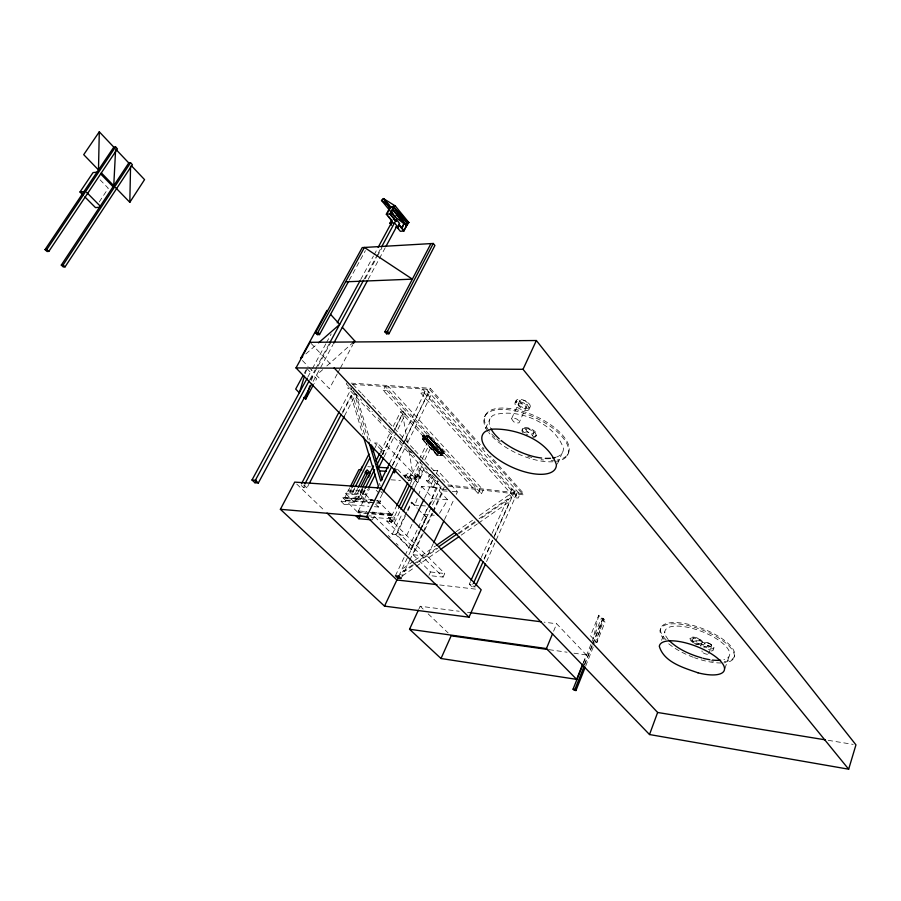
<?xml version="1.0" encoding="UTF-8"?>
<svg xmlns="http://www.w3.org/2000/svg" width="901" height="901" viewBox="0 0 901 901"><rect width="100%" height="100%" fill="white"/><g stroke="black" fill="none" stroke-linecap="round" stroke-linejoin="round"><path stroke-width="0.68" stroke-dasharray="4.5 3.38" d="M405.506 476.877L406.768 474.275A3.131 1.982 -43.8 0 1 408.784 473.16L409.978 473.228A3.131 1.982 -43.8 0 1 410.811 474.523L409.538 477.125A3.131 1.982 -43.8 0 1 407.534 478.24L406.328 478.172A3.131 1.982 -43.8 0 1 405.529 476.866M444.069 453.8L428.29 436.625C423.324 434.169 418.447 441.513 426.894 439.564L428.831 435.555L444.114 452.212L443.664 453.147L438.505 452.899L422.614 436.005L438.224 453.507L444.249 453.428L428.471 436.242L422.614 436.005L438.224 453.507L444.069 453.8L428.144 435.521L444.114 452.212L438.956 451.964L423.661 435.341L422.614 436.005L438.404 453.135L444.249 453.428L428.29 436.625L422.614 436.005L428.369 436.489L444.114 452.212M511.543 418.751L513.581 421.769L516.633 422.997L519.021 422.839L527.806 403.738C526.815 400.99 522.445 398.783 519.911 400.562L511.543 418.751C514.111 417.028 518.435 419.235 519.483 421.961L519.381 422.456M519.911 400.562L519.809 401.08C520.812 403.817 525.148 406.013 527.693 404.245M529.101 409.437L529.292 408.525A7.749 3.503 24.6 0 0 519.472 401.677A7.749 3.503 24.6 0 0 516.723 406.734A7.749 3.503 24.6 0 0 528.425 410.113L530.351 406.193A7.737 3.514 24.6 0 0 520.541 399.346A7.737 3.514 24.6 0 0 517.793 404.414A7.737 3.514 24.6 0 0 529.484 407.793L530.16 407.106M532.795 437.334A7.726 3.401 24.3 0 0 535.352 436.872L536.658 434.406A7.715 3.401 24.3 0 0 532.908 429.946L529.292 428.245A7.715 3.401 24.3 0 0 523.166 428.02L521.904 430.509A7.726 3.401 24.3 0 0 522.963 432.694M522.512 428.696L522.321 429.574A7.715 3.401 24.3 0 0 524.562 432.908M526.026 429.214L525.914 429.709C526.961 432.412 531.218 434.541 533.786 432.885L533.899 432.39C532.536 428.538 524.675 426.331 524.54 432.491C527.108 430.824 531.376 432.964 532.423 435.667M536.027 436.208L536.23 435.341A7.726 3.401 24.3 0 0 532.491 430.881L528.864 429.18M598.748 615.225L593.185 638.674L590.515 635.824L598.748 615.225L604.999 622.073L596.856 642.604L594.21 639.778M596.856 642.604L602.386 619.201L604.199 619.426L593.928 645.285M311.464 380.47L313.131 375.109L316.656 378.792L314.066 383.601M305.27 373.656L306.464 369.838M734.202 656.975L734.63 655.737M724.855 668.621L729.596 655.072M713.175 649.97L713.93 647.842M708.738 653.664L711.632 645.589L710.81 644.283M429.135 506.227L435.915 487.362L421.645 486.405L414.854 505.134L411.318 502.172L407.128 510.878M708.445 643.01C703.985 640.588 701.057 647.673 707.217 646.411A3.649 1.329 21.1 0 1 709.594 647.684L710.416 648.979A3.649 1.329 21.1 0 1 708.468 649.508M694.547 643.46C698.388 647.177 702.904 639.89 697.892 638.494C694.637 635.16 689.727 640.87 693.725 643.032M700.764 645.521L701.53 643.404M695.707 643.618A6.645 2.433 21.2 0 0 702.048 643.99L702.69 642.582A6.656 2.433 21.2 0 0 699.942 639.35L698.478 638.561A6.645 2.433 21.2 0 0 690.538 637.548A6.645 2.433 21.2 0 0 694.412 642.098A6.645 2.433 21.2 0 0 702.363 643.134L702.69 642.582M689.896 638.967L690.211 638.111M661.582 640.296L664.769 631.815A34.531 12.58 21.2 0 1 707.758 634.045A34.531 12.58 21.2 0 1 723.863 659.678M660.095 630.396L660.557 629.18M583.296 662.663L586.371 654.948L556.66 623.774L544.125 622.163M583.386 663.282L601.384 618.097L603.197 618.323L604.199 619.426M584.422 664.364L592.148 644.947M592.667 643.652L602.386 619.201M584.67 664.893L592.385 645.488M592.903 644.192L603.197 618.323M585.718 665.974L593.41 646.58M553.597 631.218L556.66 623.774M567.281 455.557L567.867 454.217M557.381 464.015L562.235 452.876M514.685 497.78L516.352 494.03L422.546 388.95L420.609 392.847L514.685 497.78L518.21 498.028L519.877 494.266L426.173 389.018L424.236 392.915L420.609 392.847M486.563 561.605L517.681 491.8L514.144 491.563L511.655 497.149L479.355 519.55M470.446 581.641L469.308 584.186L472.879 584.591L475.244 586.979L471.673 586.574L472.8 584.028M484.164 558.631L493.816 537.052M494.379 535.78L509.707 501.497L507.488 499.019L476.573 520.463M484.242 559.194L515.473 489.322L511.937 489.085L509.437 494.672L477.079 517.129M443.146 453.507L438.1 453.012L422.423 436.377L428.29 436.625L427.423 439.204L442.154 455.568L437.267 455.467L422.411 439.373L422.344 438.742L427.423 439.204L443.146 453.507L437.267 455.467L422.242 438.99L423.357 436.67L428.425 437.131L443.247 453.271L442.154 455.568L437.267 455.467L426.894 439.564L427.84 436.861M532.311 436.163L533.786 432.885M481.269 557.494L491.529 534.62M492.104 533.347L507.488 499.019M478.116 493.455L479.805 489.784L385.178 386.529L383.24 390.324L478.116 493.455L481.517 493.692L483.206 490.009L388.669 386.574L386.72 390.392L383.24 390.324M443.101 577.102L444.745 573.532L388.568 517.489L386.788 521.138L443.101 577.102L428.865 575.502L430.509 571.955L413.097 554.746L432.615 513.412M418.988 608.794L420.17 606.238L459.172 611.25M515.102 402.815L516.172 400.495M485.448 428.538L490.031 418.751M433.28 543.585L427.378 556.21L413.097 554.746M444.486 519.607L453.924 499.413M456.278 494.356L457.46 491.833L437.672 470.649L432.491 470.345M484.749 416.555L485.38 415.226M433.212 512.162L443.269 490.865L447.144 491.135M406.531 512.128L395.742 534.518L410.743 549.373L419.539 530.824M420.125 529.585L425.982 517.219L426.68 517.275L420.812 529.653M398.715 576.122L442.695 483.33M410.743 549.373L411.43 549.441L420.226 530.892M401.125 578.442L409.493 560.726M409.73 560.219L422.828 532.502M423.245 531.624L432.356 512.354M432.818 511.374L444.261 487.159M433.077 487.587L436.129 481.19L438.089 481.314L435.037 487.711L433.077 487.587L426.612 480.774L429.687 474.354L431.658 474.478M395.404 575.75L404.425 556.739M405.022 555.478L417.659 528.876M418.267 527.614L427.896 507.342M428.493 506.08L438.731 484.547M412.039 524.303L406.666 535.543L392.307 534.214L374.163 516.273L368.757 515.822M424.551 498.107L434.091 478.138M436.478 473.138L437.672 470.649M426.837 438.933L422.423 436.377L438.1 453.012L437.267 455.467M438.956 451.964L438.224 453.507L444.249 453.428L439.992 452.009L423.661 435.341L428.831 435.555M422.242 438.99L437.683 455.343L438.674 453.282L438.1 453.012M426.612 480.774L428.583 480.897L430.847 476.178M443.247 453.271L442.154 455.568L437.683 455.343M371.077 517.197L390.313 518.818L392.093 515.135L367.36 513.097M420.215 478.172L423.031 472.349L418.323 467.371L420.215 478.172L415.496 473.205M405.427 515.913L396.44 534.586L411.43 549.441M407.815 510.935L412.016 502.229M413.796 478.949L416.836 473.419L420.35 477.113L417.681 482.654L413.796 478.949L416.836 473.419M399.717 511.779L394.221 523.121L391.394 522.873L389.322 520.812L396.44 506.193M412.534 485.301L422.299 465.141M424.743 460.096L432.671 443.709L430.723 441.591L427.919 441.467L408.953 480.447M392.307 534.214L402.071 514.009M414.877 487.497L423.414 469.815L427.299 470.04M372.158 512.083L393.309 514.325L392.645 515.699L358.305 512.849L358.981 511.498L368.588 512.286M391.394 522.873L398.738 507.747M409.899 484.479L421.533 460.512M422.152 459.251L430.723 441.591M386.788 521.138L393.196 521.69L394.965 518.03L377.395 500.404L375.571 504.098L378.499 507.026L380.323 503.344L345.894 500.697L344.069 504.312L341.119 501.429L342.954 497.803L360.715 499.143L365.085 490.403M448.135 486.101L523.233 494.829L523.774 493.714L490.426 456.12M382.362 493.838L379.321 499.999L380.481 501.159L379.704 502.724L372.823 502.195M372.372 519.9L374.163 516.273M392.217 465.614L428.707 391.867L425.092 391.8L401.339 439.654M392.791 465.029L404.583 441.186M405.213 439.936L427.626 394.638L431.241 394.706L407.793 442.211M395.494 467.135L405.371 447.121M374.816 500.213L370.964 499.92L369.14 503.603L360.299 494.807L345.804 493.737L347.651 490.088L362.146 491.113L363.227 492.194L364.477 489.682M389.502 463.519L400.72 440.904M358.981 511.498L358.418 510.957L369.545 488.657M359.544 489.277L355.76 496.811L358.564 497.025L362.957 488.274M362.9 488.961L357.911 498.94L355.76 496.811M380.819 453.214L382.047 450.759L384.851 450.905L383.004 454.577M360.299 494.807L362.146 491.113M382.058 454.555L403.411 411.903L405.45 414.111L396.688 431.669M364.398 490.414L362.54 494.142L360.377 491.991L362.247 488.263M382.418 454.419L392.87 433.539M395.302 428.662L402.623 414.032L405.45 414.111M351.401 488.759L350.14 491.259L352.302 493.399L365.378 494.345L367.89 489.333M384.164 456.739L396.057 432.919M357.629 488.59L355.118 493.602L352.955 491.462L350.14 491.259M341.119 501.429L354.679 502.476L356.503 498.827L347.651 490.088M380.312 452.234L390.797 431.342M393.241 426.466L400.585 411.825L403.411 411.903M374.974 500.742L346.063 498.546L345.274 500.089L371.437 502.094M352.955 491.462L354.848 487.7M374.872 448L377.35 443.078L384.851 450.905M352.302 493.399L355.456 487.148M346.063 498.546L344.892 497.397L349.779 487.745M306.971 487.88L304.211 485.234L300.844 484.997L303.592 487.644L306.971 487.88L308.908 484.152M344.531 415.811L355.895 394.019L370.3 440.949M352.899 384.423L361.008 392.825M339.857 410.529L351.559 388.196M342.571 411.858L351.018 395.685L353.597 398.411L365.31 436.929M353.609 390.73L368.07 439.542M303.592 487.644L304.887 485.166M342.47 413.244L352.832 393.399M337.188 374.039L329.383 388.725L316.465 375.21L322.682 369.669M337.841 372.823L339.801 369.14M340.454 367.923L352.82 344.666M352.37 384.389L429.586 389.412L430.216 388.252L483.938 448.811M313.131 381.405L333.043 344.497M368.149 279.411L385.358 247.493M309.764 379.726L315.08 369.906M315.744 368.678L329.056 344.081M364.286 278.95L377.575 254.386M378.24 253.158L380.233 249.476M310.53 379.929L330.498 342.988M365.232 278.747L376.595 257.754M377.26 256.515L381.934 247.865M307.804 377.091L311.757 369.793M312.422 368.565L325.835 343.833M326.5 342.594L331.196 333.944M360.693 279.547L373.431 256.053M374.106 254.825L377.451 248.642M304.234 373.386L306.205 369.77M349.205 280.267L365.401 250.624M346.975 382.88L346.344 383.995L354.048 392.183M692.193 641.23L695.899 641.129L699.153 643.731M700.235 640.735L696.518 640.848L693.286 638.246M702.003 650.882L702.172 652.009M439.508 513.322L447.696 499.807L435.915 487.362M426.68 517.275L423.887 514.415L429.372 505.484M430.047 504.369L433.471 498.782L447.696 499.807M99.256 201.925L108.289 188.286L99.718 179.457M409.043 476.652L407.781 479.242A3.12 1.982 -43.8 0 0 408.626 480.526M438.674 453.282L437.109 455.073L423.256 436.917M522.096 429.631L522.749 428.966A7.726 3.401 24.3 0 1 528.864 429.169M536.444 435.273L535.78 435.938A7.715 3.401 24.3 0 1 533.223 436.411M326.826 365.964L352.708 342.842M305.844 353.935L317.479 343.788M413.536 561.21L401.981 569.229L404.38 571.549L415.913 563.553M414.685 560.411L435.487 545.983M456.289 531.556L472.462 520.327M412.478 564.927L399.886 573.655L401.486 575.21M413.615 564.127L436.512 548.247M458.26 533.167L475.435 521.251M417.062 562.753L437.83 548.349M458.586 533.955L478.206 520.35M402.285 575.976L414.989 567.168M416.149 566.369L439.249 550.353M461.199 535.126L477.372 523.92M478.521 523.121L509.707 501.497M422.344 438.742L426.894 439.564L441.738 455.681L442.267 455.332M439.992 452.009L438.505 452.899L400.585 411.825M416.352 476.201L415.034 477.857L415.766 479.647A1.757 1.171 -86 0 0 416.656 479.535L417.298 478.532A1.757 1.171 -86 0 0 417.287 477.192L417.129 476.809A1.757 1.171 -86 0 0 416.352 476.201L417.05 476.246A1.757 1.16 -86 0 1 417.839 476.843L417.996 477.226A1.757 1.16 -86 0 1 417.996 478.555L417.366 479.602A1.757 1.16 -86 0 1 416.476 479.67L415.733 477.902L417.05 476.246M351.03 387.993L347.673 387.937L443.236 489.322L446.513 489.547M423.2 436.287L428.471 436.242L443.664 453.147L443.427 452.178M429.867 443.585L432.671 443.709M377.35 443.078L374.546 442.954L382.047 450.759M367.811 466.707L370.548 466.864M420.35 477.113L416.487 473.397M416.059 479.737L416.758 479.782M351.131 383.15L430.216 388.252M390.921 479.805L400.506 480.424M452.302 491.484L457.46 491.833M360.377 491.991L363.227 492.194M344.892 497.397L372.44 499.481M376.348 500.843L380.481 501.159M414.156 505.089L419.607 505.506M420.97 505.607L426.545 506.035M344.069 504.312L368.858 506.272M374.377 506.7L378.499 507.026M423.887 514.415L434.259 515.259M358.418 510.957L366.662 511.633M369.962 512.41L393.309 514.325M357.753 512.297L365.986 512.984M388.568 517.489L394.965 518.03M389.322 520.812L392.149 521.06M444.249 453.428L438.505 452.899L423.661 435.341L428.369 436.489L424.686 435.386M430.509 571.955L444.745 573.532M447.774 484.918L523.774 493.714M439.733 584.963L477.034 589.299M467.529 612.331L470.311 612.68M549.114 649.677L567.056 652.211M573.948 653.191L586.371 654.948M828.21 740.329L853.179 744.395M411.52 478.532C411.397 480.582 409.685 475.773 410.833 479.186M408.603 480.537L409.809 480.616A3.12 1.982 -43.8 0 0 411.813 479.49L413.075 476.899A3.12 1.982 -43.8 0 0 412.241 475.604L411.036 475.525A3.12 1.982 -43.8 0 0 409.054 476.652M410.146 478.442L410.766 477.744M526.083 434L527.817 434.946M404.459 475.976C405.833 476.494 405.709 473.881 404.515 475.311C404.504 480.098 410.845 477.778 405.461 474.962M407.489 477.079L406.486 478.093M420.17 606.238L423.166 609.11M428.166 613.874L448.157 632.952M296.733 484.051L325.07 511.182M342.954 497.803L360.648 515.135M345.804 493.737L354.679 502.476M388.23 535.509L390.212 537.458M396.158 543.303L398.141 545.263M358.564 497.025L360.715 499.143M390.313 518.818L393.196 521.69M365.378 494.345L370.964 499.92M376.213 490.302L378.927 493.038M469.308 584.186L471.673 586.574M380.774 491.473L382.587 493.309M411.318 502.172L417.186 508.198M418.165 509.2L425.982 517.219M397.566 469.342L408.716 480.943M306.858 368.554L310.417 372.271M302.432 360.524L308.086 366.448M309.032 367.428L313.751 372.372M410.417 473.521L412.681 475.897M421.645 486.405L433.471 498.782M414.145 478.972L417.681 482.654M386.766 445.736L412.635 472.879L408.908 450.984M428.583 480.897L435.037 487.711M429.687 474.354L436.129 481.19M423.414 469.815L443.269 490.865M311.014 343.337L332.199 365.896M410.541 451.288L412.444 453.316M355.017 393.208L361.751 400.371M366.572 405.495L372.35 411.633M378.127 417.771L382.948 422.896M388.725 429.034L393.546 434.158M399.323 440.296L407.027 448.484M407.984 449.509L414.73 456.683M419.551 461.796L427.254 469.984M432.075 475.109L438.089 481.314M361.965 393.85L413.908 449.306M414.865 450.331L445.972 483.544M386.72 390.392L481.517 493.692M509.437 494.672L511.655 497.149M424.236 392.915L518.21 498.028M429.586 389.412L523.233 494.829M427.423 439.204L441.738 455.681M668.227 639.665L665.434 635.498L664.769 631.815M705.066 643.945L704.74 643.111M379.456 483.409L380.256 486.067M351.018 395.685L362.675 434.192M402.623 414.032L407.511 442.763M487.914 431.331A45.681 20.025 24.4 0 1 503.783 409.414A45.681 20.025 24.4 0 1 559.363 433.775A45.681 20.025 24.4 0 1 556.48 461.38M553.011 461.762A45.681 20.025 24.4 0 1 488.725 432.457M488.522 430.014A45.658 20.059 24.4 0 1 504.402 408.063A45.658 20.059 24.4 0 1 559.971 432.412A45.658 20.059 24.4 0 1 557.055 460.051M553.586 460.434A45.658 20.059 24.4 0 1 551.085 460.512M543.618 460.006A45.658 20.059 24.4 0 1 541.084 459.611M531.86 457.471A45.658 20.059 24.4 0 1 527.817 456.199M500.19 441.681A45.658 20.059 24.4 0 1 495.944 438.179M494.908 437.222A45.658 20.059 24.4 0 1 489.344 431.14M556.525 457.066A39.959 17.524 24.4 0 0 563.429 448.394C555.388 423.526 517.568 407.128 493.286 415.248A39.959 17.524 24.4 0 0 490.977 428.786M704.391 647.819A3.649 1.329 21.1 0 1 703.895 647.357M711.632 645.589A3.649 1.329 21.1 0 1 708.862 645.961A3.649 1.329 21.1 0 1 705.123 643.967M708.468 643.032A3.649 1.329 21.1 0 1 710.81 644.283M707.544 654.239A3.66 1.318 21.1 0 1 706.789 654.194A3.66 1.318 21.1 0 1 702.194 652.031M700.865 646.22A6.611 2.399 21.1 0 1 704.751 644.62A6.611 2.399 21.1 0 1 712.319 648.191A6.611 2.399 21.1 0 1 711.013 651.006M694.108 642.965A6.645 2.433 21.2 0 1 690.222 638.404A6.645 2.433 21.2 0 1 698.174 639.417L699.638 640.206A6.645 2.433 21.2 0 1 702.386 643.438M664.093 639.361A39.464 14.382 21.2 0 1 676.809 623.875A39.464 14.382 21.2 0 1 725.823 643.1A39.464 14.382 21.2 0 1 723.897 662.821M721.093 662.967A39.464 14.382 21.2 0 1 694.468 657.707M693.286 657.279A39.464 14.382 21.2 0 1 667.461 642.706M666.098 639.811A39.453 14.405 21.2 0 1 676.054 622.58A39.453 14.405 21.2 0 1 726.409 641.974A39.453 14.405 21.2 0 1 722.951 661.706M713.457 661.21A39.453 14.405 21.2 0 1 710.957 660.827M518.199 404.279L518.098 404.786C519.122 407.522 523.447 409.718 525.993 407.962L526.105 407.455C525.103 404.718 520.744 402.51 518.199 404.279M703.005 645.724A6.6 2.41 21.1 0 0 713.592 648.382A6.6 2.41 21.1 0 0 706.598 642.728A6.6 2.41 21.1 0 0 703.005 645.724"/><path stroke-width="1.35" d="M99.29 131.805L98.491 169.94L83.714 154.668L99.29 131.805L113.796 147.133L115.587 146.908L117.423 148.856L48.834 251.39L47.043 251.503L45.05 249.6L113.796 147.133M115.598 187.611L129.823 202.297L130.555 166.257M115.565 150.433L113.751 185.707L101.329 172.868M848.663 769.195L855.95 744.857L536.377 340.522L310.045 342.312L296.001 367.923L649.52 734.54L848.663 769.195L523.019 369.309L296.001 367.923M303.851 397.42L305.642 399.244L309.809 385.842M304.47 376.201L299.301 392.768L295.697 389.074L302.916 375.807M649.52 734.54L657.629 712.477L334.125 367.946M418.402 610.078L409.55 629.247L441.017 658.507L576.64 679.365L582.789 663.947M585.2 667.258L575.953 690.526L574.128 690.245L573.07 689.175L582.868 664.578M575.953 690.526L574.894 689.468L584.163 666.177M576.64 679.365L546.434 648.562L552.572 633.696M469.027 617.185L481.179 589.783L380.808 488.049L294.717 482.114L280.391 509.313L384.513 606.125L469.027 617.185L366.673 516.611L280.391 509.313M475.807 585.718L485.436 564.127M473.453 583.33L483.105 561.717M441.017 658.507L451.153 635.824L547.74 649.486M471.009 580.379L480.706 558.766M523.019 369.309L536.377 340.522M433.865 542.323L443.9 520.868M384.513 606.125L396.902 579.974L436.974 584.636M397.803 578.059L401.125 578.442L398.715 576.122L395.404 575.75L397.803 578.059L399.008 575.525M413.221 521.814L423.954 499.345M400.934 509.256L411.915 486.563M403.288 511.486L414.269 488.759M396.688 505.675L407.725 482.97M398.884 507.184L409.291 485.74M396.08 469.5L394.413 472.879L393.286 471.696M366.673 516.611L380.808 488.049M380.481 489.311L391.62 466.819M383.195 492.059L394.886 468.385M377.282 488.139L378.352 485.977L363.486 436.85M389.502 463.519L380.774 481.1L368.892 442.222M368.329 516.96L355.963 515.913L358.857 518.728L360.051 516.341M368.599 477.023L369.849 474.523M365.108 488.432L374.523 469.612M377.035 464.589L381.438 455.816M368.509 488.083L375.402 474.286M377.902 469.275L383.533 457.99M358.26 487.34L367.079 469.826L370.48 473.273L365.22 472.237L365.761 471.167L367.676 473.104L360.805 486.765M362.866 487.024L373.465 465.907M375.954 460.94L379.693 453.485M360.648 469.691L362.315 466.38M352.032 487.509L368.971 453.991M371.449 449.092L372.687 446.637M355.478 486.45L369.917 457.832M373.014 451.683L374.253 449.227M350.388 486.54L358.947 469.635L361.695 469.804M384.84 331.816L387.205 331.782L433.28 243.461L434.913 245.477L388.95 333.764L386.585 333.787L384.84 331.816L430.937 243.597M386.585 333.787L387.88 331.309M309.539 482.947L344.306 416.251M301.486 483.758L339.204 411.768M304.865 483.995L341.265 414.336M353.474 343.439L354.78 340.995L342.324 327.288M401.497 228.336L404.065 223.561L392.633 209.865M402.308 227.57L404.065 223.561M391.316 211.104L394.897 216.781L396.812 214.99L403.997 223.685L394.897 216.781L381.506 200.405L383.443 198.592L395.348 205.991L408.75 222.513L403.839 230.419L398.771 224.236M396.812 227.029L400.314 231.287L403.896 231.05L407.635 223.313M307.151 378.296L251.998 480.008L254.938 482.745L258.328 482.981L311.791 383.882M333.697 343.27L367.484 280.639M386.022 246.266L396.62 226.635M395.528 227.086L397.803 226.928L399.639 223.538L396.316 219.461L394.03 219.63M305.642 399.244L313.413 384.806M251.998 480.008L255.388 480.233L309.111 380.943M329.721 342.853L363.621 280.177M381.562 247.009L396.316 219.461M254.938 482.745L256.267 480.289M391.575 225.216L389.908 223.189L391.744 219.799M337.233 322.817L360.028 280.785M378.127 247.403L391.53 222.682M387.385 213.03L390.572 207.196L383.443 198.592L389.885 208.829M393.985 206.498L390.392 206.779L386.315 214.235L389.908 213.965L393.985 206.498L390.347 213.931L396.249 221.139M433.28 243.461L362.236 247.572L315.541 332.728L317.738 332.694L364.421 247.448L412.365 279.141L345.601 281.822M315.541 332.728L317.31 334.62L318.661 332.154M317.31 334.62L319.506 334.598L348.529 281.495M326.973 310.406L300.551 358.553L302.668 356.706M129.823 202.297L144.554 179.626L131.512 165.852M65.052 266.865L132.379 164.669L130.566 162.754L128.775 162.957L61.302 265.097L63.261 266.966L65.052 266.865L63.093 264.995L61.302 265.097M63.093 264.995L130.566 162.754M45.05 249.6L46.829 249.476L115.587 146.908M82.903 194.92L79.998 191.992L93.04 172.598L97.601 172.08M407.376 223.808L408.75 222.513L393.951 207.286L405.946 225.16L407.376 223.808L393.951 207.286M391.811 206.813L395.348 205.991L392.498 208.649L405.946 225.16M352.708 342.842L354.78 340.995M318.537 342.864L339.7 324.405L330.599 314.404M394.221 206.802L395.348 205.991M436.647 545.184L455.129 532.356M438.798 546.659L457.122 533.955M440.409 549.542L458.891 536.737M79.998 191.992L84.559 191.53M100.045 207.196L95.495 207.613L84.84 196.88M389.908 223.189L394.469 222.874L397.803 226.928M377.418 467.259L388.399 467.901M379.546 470.874L386.416 471.291M366.696 474.163L365.265 472.721M358.857 518.728L371.021 519.776M470.311 612.68L541.343 621.814M409.55 629.247L546.434 648.562M573.07 689.175L574.894 689.468M657.629 712.477L825.44 739.867M701.98 657.955C690.065 654.498 678.115 649.384 669.161 640.543M396.812 214.99L400.067 217.04M406.576 221.15L408.75 222.513L403.693 217.727M381.506 200.405L390.572 207.196M255.388 480.233L258.328 482.981M385.121 200.641L383.443 198.592L385.47 200.506M327.086 513.12L396.902 579.974M46.829 249.476L48.834 251.39M86.642 192.375L100.248 206.138M100.63 173.904L113.064 186.744M429.135 506.227L438.145 515.575M115.643 149.082L128.775 162.957M317.738 332.694L319.506 334.598M387.205 331.782L388.95 333.764M383.443 198.592L390.392 206.779M388.432 216.251L391.811 220.373M396.879 226.545L398.569 228.595M386.315 214.235L392.442 221.702M389.908 213.965L396.023 221.443M398.647 224.653L403.896 231.05M388.455 204.741L390.966 207.816M371.539 444.97L382.238 479.828M555.354 457.438A39.959 17.524 24.4 0 1 552.82 458.012M550.488 458.294A39.959 17.524 24.4 0 1 545.296 458.372M541.681 458.057A39.959 17.524 24.4 0 1 501.147 440.488M499.222 438.832A39.959 17.524 24.4 0 1 491.495 429.743M720.642 660.219A34.531 12.58 21.2 0 1 712.376 660.05M709.864 659.701A34.531 12.58 21.2 0 1 703.174 658.316M491.383 429.169L485.83 431.219A40.185 17.232 24.4 0 0 510.63 466.549A40.185 17.232 24.4 0 0 556.379 464.556C547.988 439.97 515.654 427.84 491.383 429.169M697.971 672.799C683.791 667.799 664.037 662.37 659.318 646.344A34.7 12.355 21.3 0 1 690.898 644.395A34.7 12.355 21.3 0 1 724.348 667.292A34.7 12.355 21.3 0 1 697.971 672.81"/></g></svg>
